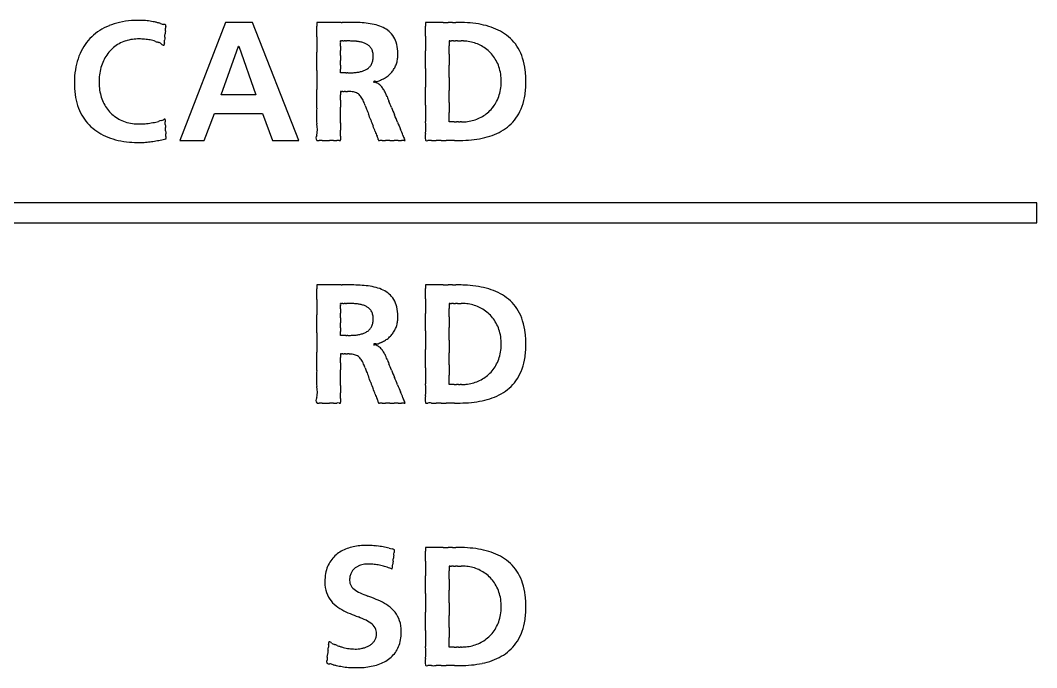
# Model space of a CAD drawing. Header units: millimetres. Extents: x -11 to 5160, y -11 to 2043.
# Drawn here: x 4491.27 to 4499.06, y 1667.77 to 1672.73 of the extents above; entities that cross this region are included whole.
import ezdxf

# ---------------------------------------------------------------- set-up
doc = ezdxf.new("R2010")
doc.units = ezdxf.units.MM

msp = doc.modelspace()

# ---------------------------------------------------------------- linework, layer by layer
at = {"color": 7, "linetype": 'Continuous'}
for p, q in [((4492.8464, 1672.711), (4492.4941, 1671.8065)), ((4493.0513, 1672.711), (4492.8464, 1672.711)), ((4493.4064, 1671.8065), (4493.0513, 1672.711)), ((4493.5443, 1672.711), (4493.5443, 1672.681)), ((4493.5508, 1672.711), (4493.5443, 1672.711)), ((4493.7125, 1672.711), (4493.5508, 1672.711)), ((4494.3772, 1672.711), (4494.3772, 1672.6825)), ((4494.5127, 1672.711), (4494.3772, 1672.711)), ((4492.8128, 1672.1564), (4492.9438, 1672.5297)), ((4492.9438, 1672.5297), (4492.9464, 1672.5297)), ((4492.9464, 1672.5297), (4493.0773, 1672.1564)), ((4493.7257, 1672.5672), (4493.7264, 1672.5685)), ((4493.7257, 1672.3249), (4493.7257, 1672.3326)), ((4493.7676, 1672.3249), (4493.7257, 1672.3249)), ((4493.0773, 1672.1564), (4492.8128, 1672.1564)), ((4492.6819, 1671.8065), (4492.7609, 1672.0138)), ((4492.7609, 1672.0138), (4493.1276, 1672.0138)), ((4493.1276, 1672.0138), (4493.2054, 1671.8065)), ((4494.5586, 1671.9491), (4494.5586, 1672.0213)), ((4494.5979, 1671.9491), (4494.5586, 1671.9491)), ((4492.3895, 1671.8195), (4492.3892, 1671.8244)), ((4492.4941, 1671.8065), (4492.6819, 1671.8065)), ((4493.2054, 1671.8065), (4493.4064, 1671.8065)), ((4499.0597, 1671.328), (4483.9811, 1671.328)), ((4499.0597, 1671.1772), (4499.0597, 1671.328)), ((4483.9811, 1671.1772), (4499.0597, 1671.1772)), ((4493.5443, 1670.7006), (4493.5443, 1670.6706)), ((4493.5508, 1670.7006), (4493.5443, 1670.7006)), ((4493.7125, 1670.7006), (4493.5508, 1670.7006)), ((4494.3772, 1670.7006), (4494.3772, 1670.6721)), ((4494.5127, 1670.7006), (4494.3772, 1670.7006)), ((4493.7257, 1670.5568), (4493.7264, 1670.5581)), ((4493.7257, 1670.3144), (4493.7257, 1670.3221)), ((4493.7676, 1670.3144), (4493.7257, 1670.3144)), ((4494.5586, 1669.9386), (4494.5586, 1670.0108)), ((4494.5979, 1669.9386), (4494.5586, 1669.9386)), ((4494.3772, 1668.6901), (4494.3772, 1668.6616)), ((4494.5127, 1668.6901), (4494.3772, 1668.6901)), ((4494.1223, 1668.5243), (4494.1243, 1668.5425)), ((4494.5586, 1667.9282), (4494.5586, 1668.0004)), ((4494.5979, 1667.9282), (4494.5586, 1667.9282))]:
    msp.add_line(p, q, dxfattribs=at)
for centre, radius, start, end in [((4492.1178, 1672.2768), 0.441, 111.95583, 122.4232), ((4492.1461, 1672.2063), 0.517, 102.4912, 111.93902), ((4492.1742, 1672.0758), 0.6505, 94.35253, 102.42367), ((4492.1798, 1672.0502), 0.6765, 89.02754, 94.66052), ((4492.1808, 1672.1578), 0.5688, 86.86479, 88.94087), ((4492.1798, 1672.1487), 0.578, 84.66609, 86.8147), ((4492.1756, 1672.1004), 0.6265, 82.63569, 84.69538), ((4492.1713, 1672.0691), 0.6581, 80.60028, 82.61626), ((4492.1865, 1672.155), 0.5709, 78.3257, 80.69218), ((4492.0962, 1671.7459), 0.9897, 76.62306, 78.00048), ((4492.2769, 1672.4832), 0.2307, 72.00205, 77.91806), ((4492.3974, 1672.8185), 0.1259, 247.00372, 257.78051), ((4492.3729, 1672.6747), 0.0208, 42.51881, 95.89853), ((4491.8452, 1672.7026), 0.5424, 354.05785, 356.24071), ((4492.5061, 1672.6644), 0.1197, 171.56041, 178.73815), ((4492.3691, 1672.687), 0.0192, 344.75719, 5.54138), ((3806.5146, 1672.6407), 687.0296, 359.996637, 0.003363), ((4493.722, 1506.389), 166.322, 89.996752, 90.003248), ((4493.7356, 1698.5135), 25.8024, 269.9907, 270.0093), ((4493.7596, 1662.8909), 9.8202, 89.79575, 90.11568), ((4493.7897, 1670.8714), 1.8397, 87.81237, 89.84784), ((4493.8259, 1671.8031), 0.9072, 83.78813, 87.85001), ((4493.8669, 1672.1733), 0.5348, 77.25691, 83.86535), ((4493.9117, 1672.3686), 0.3343, 67.38599, 77.35847), ((4493.9535, 1672.4687), 0.2259, 53.43165, 67.42197), ((2914.8926, 1672.6441), 1579.4846, 359.998605, 0.001395), ((4494.5318, 2092.9348), 420.2237, 269.997396, 270.002604), ((4494.5677, 1568.9271), 103.784, 89.99074, 90.00926), ((4494.5971, 1696.1344), 23.4233, 269.96903, 270.03097), ((4494.6165, 1668.5362), 4.1748, 89.90719, 90.09281), ((4494.6225, 1671.4474), 1.2637, 87.51765, 89.96565), ((4494.6385, 1671.8153), 0.8954, 82.04442, 87.51582), ((4494.6682, 1672.0227), 0.6859, 75.25203, 82.11075), ((4494.711, 1672.1844), 0.5186, 66.58172, 75.27277), ((4494.7543, 1672.2846), 0.4094, 55.93804, 66.57385), ((4492.0901, 1672.3197), 0.3899, 133.81817, 145.23659), ((4492.0952, 1672.3135), 0.3979, 122.49842, 133.72306), ((4492.1729, 1672.2818), 0.3018, 97.68861, 108.24019), ((4492.1811, 1672.2101), 0.374, 89.57869, 97.45875), ((4492.1821, 1672.0678), 0.5163, 87.47896, 89.81144), ((4492.1841, 1672.0929), 0.4911, 85.13077, 87.57561), ((4492.1902, 1672.1686), 0.4151, 82.18868, 85.08881), ((4492.1975, 1672.2202), 0.363, 78.87586, 82.22448), ((4492.191, 1672.1919), 0.392, 75.57828, 78.73229), ((4495.3217, 1672.3363), 2.9528, 174.92126, 175.37731), ((4487.2726, 1673.0437), 5.1273, 355.01004, 355.28853), ((4494.5037, 1672.4545), 2.1277, 174.82647, 175.47209), ((4692.0665, 1672.5418), 198.5223, 179.983099, 180.016901), ((4493.9783, 1672.5036), 0.1831, 36.03075, 53.1344), ((4493.9684, 1672.4987), 0.1939, 18.05972, 35.49295), ((4951.7212, 1672.5495), 457.3441, 179.992973, 180.007027), ((4494.7864, 1672.3331), 0.3513, 43.57284, 55.8442), ((4494.7917, 1672.3396), 0.343, 30.43828, 43.39151), ((4492.1128, 1672.3048), 0.4171, 145.33021, 156.3146), ((4492.1671, 1672.303), 0.2802, 129.86131, 140.35552), ((4492.1629, 1672.3076), 0.274, 119.02634, 129.81559), ((4492.1671, 1672.2995), 0.2832, 108.23518, 118.95347), ((4492.2273, 1672.3251), 0.2539, 71.04159, 76.03567), ((4492.8589, 1674.0242), 1.5588, 249.37485, 250.21591), ((4492.3148, 1672.4911), 0.0683, 55.97131, 76.0744), ((4492.3744, 1672.5614), 0.0254, 212.69168, 271.93136), ((4492.3534, 1672.5405), 0.0223, 348.66437, 1.6342), ((4492.5417, 1672.5338), 0.1662, 172.8104, 177.48817), ((4491.6032, 1672.6302), 0.7774, 354.42266, 355.87591), ((4493.7529, 1672.5606), 0.028, 166.23921, 193.76079), ((4494.4115, 1672.5125), 0.686, 178.62056, 181.37944), ((4493.5712, 1672.5415), 0.1551, 355.38839, 4.61161), ((4493.7284, 1672.5641), 0.00485, 66.34271, 113.65729), ((4493.7336, 1672.5929), 0.0246, 262.33011, 277.66989), ((4493.7411, 1672.4625), 0.1061, 87.7396, 92.2604), ((4493.7499, 1672.9926), 0.4241, 269.37086, 270.62914), ((4493.7593, 1670.9532), 1.6153, 89.83328, 90.16672), ((4493.7683, 1678.594), 6.0255, 269.95899, 270.04101), ((4493.7761, 1641.0608), 31.5077, 89.99364, 90.00636), ((4493.7818, 1657.7481), 14.8205, 89.99131, 90.00869), ((4493.7843, 1670.829), 1.7395, 89.77647, 90.00787), ((4493.7891, 1671.7835), 0.785, 87.71766, 89.85097), ((4493.8017, 1672.0933), 0.475, 84.25073, 87.75319), ((4493.8187, 1672.2596), 0.3078, 79.04652, 84.29578), ((4493.8384, 1672.3603), 0.2052, 71.60032, 79.11518), ((4493.8591, 1672.4218), 0.1403, 61.25518, 71.66657), ((4493.8768, 1672.4543), 0.1033, 47.65835, 61.23111), ((4493.8859, 1672.4649), 0.0893, 31.64586, 47.39195), ((4493.8797, 1672.4618), 0.0963, 15.52172, 31.27125), ((4493.8891, 1672.4747), 0.2768, 3.2869, 17.69106), ((4494.6854, 1672.5483), 0.1279, 172.39558, 187.60442), ((4494.5651, 1672.5648), 0.00649, 144.58885, 175.6802), ((4493.8436, 1672.4997), 0.7158, 357.46184, 2.53816), ((4494.5631, 1672.5607), 0.00848, 67.11902, 112.88098), ((4494.572, 1672.6114), 0.0433, 262.61847, 277.38153), ((4494.5846, 1672.3818), 0.1869, 87.8259, 92.1741), ((4494.5996, 1673.3165), 0.748, 269.39537, 270.60463), ((4494.6155, 1669.6879), 2.8806, 89.84156, 90.15844), ((4494.6307, 1685.454), 12.8855, 269.9675, 270.0325), ((4494.644, 1691.6807), 19.1122, 269.98224, 270.01776), ((4494.6537, 1669.9674), 2.6011, 89.91609, 90.08391), ((4494.6576, 1672.1237), 0.4449, 88.49757, 90.01012), ((4494.6603, 1672.2691), 0.2994, 79.06483, 88.29261), ((4494.6596, 1672.263), 0.3055, 70.13542, 79.14793), ((4494.6622, 1672.2704), 0.2977, 60.86608, 70.11828), ((4494.6654, 1672.2761), 0.2912, 51.35617, 60.86694), ((4494.6687, 1672.2804), 0.2857, 41.52113, 51.34039), ((4494.7526, 1672.3179), 0.3877, 17.87591, 30.26875), ((4492.1702, 1672.28), 0.4796, 156.35942, 166.46855), ((4492.2046, 1672.2785), 0.3251, 150.41179, 159.81907), ((4492.1806, 1672.292), 0.2977, 140.38939, 150.39297), ((4437.6651, 1672.4135), 55.8792, 359.92852, 0.07148), ((4490.9485, 1672.4772), 2.7773, 359.6121, 0.3879), ((4504.3821, 1672.439), 10.6564, 179.89607, 180.10393), ((4454.5188, 1672.4016), 39.2069, 359.97355, 0.02645), ((4493.8606, 1672.4431), 0.116, 336.15329, 350.47845), ((4493.8446, 1672.4527), 0.1325, 1.99543, 15.23345), ((4493.8226, 1672.4499), 0.1546, 350.32148, 2.7739), ((4493.9461, 1672.4647), 0.2201, 345.45804, 354.18073), ((4493.8838, 1672.469), 0.2825, 354.58422, 4.38548), ((4365.2523, 1672.4262), 129.1249, 359.970183, 0.029817), ((4497.7288, 1672.426), 3.1704, 179.24113, 180.75887), ((4494.6686, 1672.2805), 0.2857, 31.43343, 41.49382), ((4494.6606, 1672.2759), 0.295, 21.26479, 31.39225), ((4494.6415, 1672.2831), 0.5041, 7.02135, 17.76914), ((4492.2839, 1672.2534), 0.5964, 166.53714, 175.32311), ((4492.2369, 1672.2667), 0.3596, 159.82054, 168.64693), ((4508.6613, 1672.27), 15.1172, 179.72029, 180.27971), ((4632.5916, 1672.3684), 138.8659, 179.993767, 180.006233), ((4014.1381, 1672.3429), 479.5876, 359.998763, 0.001237), ((4493.8422, 1672.5027), 0.1732, 285.08764, 293.91087), ((4493.8616, 1672.459), 0.1254, 293.88178, 305.57111), ((4493.8758, 1672.4388), 0.1007, 305.69046, 319.99878), ((4493.8787, 1672.4357), 0.0965, 320.30217, 335.80047), ((4493.9682, 1672.4554), 0.1959, 318.01374, 327.44372), ((4493.9616, 1672.4597), 0.2038, 327.40332, 336.49018), ((4493.9559, 1672.4621), 0.21, 336.52439, 345.46098), ((4529.4731, 1672.2873), 35.096, 179.88283, 180.11717), ((4481.722, 1672.3362), 12.8367, 359.78661, 0.21339), ((4494.6403, 1672.2682), 0.3167, 11.2564, 21.22657), ((4494.4651, 1672.26), 0.682, 357.99645, 7.13368), ((4492.3553, 1672.2446), 0.6682, 175.0689, 183.46651), ((4492.3027, 1672.2561), 0.4263, 176.77008, 184.75037), ((4492.2803, 1672.2581), 0.4039, 168.66692, 176.87799), ((4493.7716, 1744.4437), 72.1188, 269.996792, 270.003208), ((4493.7787, 1656.0482), 16.2767, 89.98927, 90.01073), ((4493.7834, 1675.2259), 2.901, 269.96785, 270.03215), ((4493.7851, 1673.1667), 0.8418, 269.99109, 271.18589), ((4493.7919, 1672.8558), 0.5309, 271.14358, 274.27283), ((4493.8049, 1672.6869), 0.3614, 274.22787, 278.77879), ((4493.8223, 1672.5753), 0.2485, 278.72824, 285.15083), ((4493.9992, 1672.3166), 0.0576, 267.69876, 304.15852), ((4493.3371, 1673.8069), 1.6874, 294.29924, 295.46622), ((4493.9839, 1672.4295), 0.166, 298.348, 309.82618), ((4493.9556, 1672.468), 0.2137, 309.04965, 317.76933), ((4543.8134, 1672.2393), 49.2548, 179.94283, 180.05717), ((4494.5981, 1672.2602), 0.3597, 1.75268, 11.19104), ((4494.585, 1672.2584), 0.3728, 352.58502, 1.96526), ((4492.2383, 1672.2358), 0.5509, 183.28708, 192.70761), ((4492.2659, 1672.2525), 0.3894, 184.66917, 193.01567), ((4489.6349, 1672.1254), 3.91, 358.9624, 1.0376), ((4493.9902, 1672.2468), 0.014, 61.26791, 138.173), ((4493.9833, 1672.257), 0.00491, 224.15949, 301.5979), ((4493.988, 1672.231), 0.0219, 54.51314, 95.57343), ((4493.8063, 1671.8364), 0.456, 62.88375, 64.771), ((4493.9761, 1672.177), 0.0755, 48.27506, 59.72542), ((4493.9402, 1672.1336), 0.1318, 42.51223, 49.16883), ((4493.9278, 1672.1231), 0.1481, 36.2656, 42.28902), ((4493.8873, 1672.093), 0.1985, 31.82414, 36.35601), ((4493.8436, 1672.0658), 0.25, 28.25165, 31.83407), ((4485.2306, 1672.1457), 9.1468, 359.5627, 0.4373), ((4313.3409, 1672.1441), 181.2177, 359.985451, 0.014549), ((4494.6255, 1672.253), 0.3319, 342.83222, 352.60462), ((4494.5278, 1672.2522), 0.6191, 348.9806, 358.51575), ((4492.1281, 1672.2115), 0.4381, 192.78548, 203.60023), ((4492.2196, 1672.2419), 0.3418, 193.03518, 202.12331), ((4492.1872, 1672.2287), 0.3068, 202.13324, 211.90265), ((4494.488, 1672.1681), 0.7623, 179.13888, 180.86112), ((4493.73, 1672.1801), 0.00432, 149.06766, 187.27066), ((4489.5404, 1672.136), 4.1854, 359.71777, 0.28223), ((4513.0985, 1672.0886), 19.3727, 179.92063, 180.07937), ((4493.7282, 1672.1773), 0.00531, 69.06206, 110.93794), ((4493.7334, 1672.2099), 0.0278, 263.22718, 276.77282), ((4493.7409, 1672.0616), 0.1208, 88.0029, 91.9971), ((4493.7498, 1672.6658), 0.4835, 269.44519, 270.55481), ((4493.7592, 1670.3241), 1.8582, 89.8551, 90.1449), ((4493.7681, 1680.4175), 8.2352, 269.97035, 270.02965), ((4493.7757, 1684.7175), 12.5352, 269.9846, 270.0154), ((4493.7811, 1670.5707), 1.6116, 89.92814, 90.07186), ((4493.7831, 1671.8085), 0.3738, 88.44141, 89.99338), ((4493.7879, 1671.9695), 0.2127, 82.62065, 88.53986), ((4493.7976, 1672.0429), 0.1387, 74.81705, 82.70104), ((4493.8082, 1672.0823), 0.0979, 64.82302, 74.7681), ((4493.8147, 1672.0967), 0.0821, 53.58091, 64.65393), ((4493.8129, 1672.0948), 0.0847, 42.69178, 53.35466), ((4493.7963, 1672.0799), 0.107, 33.68253, 42.56741), ((4493.752, 1672.0504), 0.1602, 27.16355, 33.66708), ((4493.662, 1672.0038), 0.2615, 22.79834, 27.25548), ((4493.7669, 1672.0247), 0.337, 25.64403, 28.2438), ((4493.7844, 1672.032), 0.3181, 23.63619, 25.80786), ((4493.5006, 1671.9135), 0.6256, 21.49459, 23.15812), ((4497.601, 1673.567), 3.7957, 202.03816, 202.61455), ((4494.6546, 1672.2444), 0.3016, 332.66997, 342.7751), ((4494.6985, 1672.2196), 0.4453, 337.3575, 348.9059), ((4492.0772, 1672.1899), 0.3828, 203.6758, 215.28161), ((4492.1664, 1672.216), 0.2825, 211.935, 222.31724), ((4494.4948, 1671.9939), 0.9525, 176.34418, 183.65582), ((4106.0592, 1672.0316), 387.6665, 359.995549, 0.004451), ((4493.3656, 1671.8795), 0.583, 20.99846, 22.7631), ((4489.3418, 1670.3197), 4.8985, 20.99861, 21.16682), ((4524.1777, 1683.7258), 32.4279, 201.05601, 201.10943), ((5008.3492, 1870.3458), 551.3201, 201.080569, 201.084866), ((4480.0468, 1666.3092), 15.1998, 22.22793, 22.42478), ((4515.6245, 1680.859), 23.2381, 202.25205, 202.40066), ((4496.6357, 1672.0146), 2.2594, 178.44491, 181.55509), ((5136.409, 1672.0597), 641.8504, 179.996571, 180.003429), ((4494.6694, 1672.2365), 0.2847, 312.54912, 322.48156), ((4494.6668, 1672.2383), 0.288, 322.51546, 332.63053), ((4494.7745, 1672.1886), 0.3632, 324.49608, 337.24527), ((4492.0638, 1672.1813), 0.3669, 215.39983, 227.14459), ((4492.1578, 1672.2085), 0.2711, 222.36756, 233.14359), ((4492.1594, 1672.2112), 0.2742, 233.20421, 244.05389), ((4492.1682, 1672.2299), 0.2948, 244.12223, 254.63771), ((4492.2476, 1672.2515), 0.3104, 281.86272, 285.92521), ((4492.5985, 1671.1115), 0.8825, 106.19188, 107.52114), ((4492.3421, 1672.0128), 0.0549, 280.78169, 300.28356), ((4492.3819, 1671.9545), 0.0164, 90.21495, 137.76948), ((4492.3671, 1671.9667), 0.0154, 349.99008, 15.76467), ((4492.4794, 1671.9615), 0.0972, 178.50649, 187.24825), ((4467.3962, 1671.971), 26.3295, 359.93373, 0.06627), ((4464.064, 1660.4645), 32.0293, 21.04003, 21.1254), ((4501.5628, 1674.8691), 8.141, 200.90902, 201.25642), ((4485.8572, 1668.5682), 8.9668, 22.12716, 22.52555), ((4493.8684, 1671.907), 0.5109, 354.80185, 5.19815), ((4494.6604, 1672.2504), 0.3013, 275.34851, 284.50087), ((4494.6603, 1672.2522), 0.303, 284.44531, 293.52798), ((4494.6634, 1672.2448), 0.295, 293.54044, 302.88832), ((4494.6669, 1672.2393), 0.2885, 302.89296, 312.52873), ((4494.7939, 1672.1762), 0.3402, 311.47121, 324.30165), ((4492.0777, 1672.1972), 0.388, 227.24352, 238.39583), ((4492.1776, 1672.2646), 0.3309, 254.65052, 264.6294), ((4492.1844, 1672.3426), 0.4092, 264.71011, 271.17736), ((4492.1828, 1672.4783), 0.5448, 271.04771, 273.56392), ((4492.1786, 1672.5537), 0.6203, 273.5196, 275.76565), ((4492.1762, 1672.5766), 0.6433, 275.77221, 277.93846), ((4492.1847, 1672.52), 0.5862, 277.88518, 280.22512), ((4492.1703, 1672.5916), 0.6591, 280.34905, 282.36283), ((4491.9415, 1671.9168), 0.4426, 1.55505, 4.1997), ((4494.1949, 1672.0079), 1.8127, 182.50275, 183.252), ((4485.3966, 1671.5415), 6.998, 2.77651, 2.97824), ((4518.1983, 1673.1662), 25.8439, 182.85162, 182.90313), ((4493.3401, 1671.8896), 0.2088, 347.94854, 12.05146), ((4499.8345, 1671.9127), 6.1088, 179.73876, 180.26124), ((4492.305, 1671.8626), 1.4209, 359.10027, 0.89973), ((4492.0496, 1671.1503), 2.0733, 20.44347, 21.72197), ((4494.4613, 1672.0347), 0.4956, 198.86075, 203.30468), ((4496.3614, 1672.8167), 2.3641, 201.61823, 203.03448), ((4493.6719, 1671.6544), 0.5661, 19.8691, 24.78361), ((4494.6059, 2040.3054), 368.3564, 269.998754, 270.001246), ((4494.6217, 1575.9489), 96.0002, 89.99535, 90.00465), ((4494.6363, 1695.6585), 23.7095, 269.98346, 270.01654), ((4494.6484, 1666.598), 5.3511, 89.94469, 90.05531), ((4494.6563, 1672.9028), 0.9537, 269.83425, 270.16575), ((4494.6583, 1672.2832), 0.3341, 270.13068, 275.1927), ((4494.7376, 1672.2664), 0.4469, 289.70755, 299.56772), ((4494.7759, 1672.1981), 0.3686, 299.62389, 311.32046), ((4492.1072, 1672.246), 0.445, 238.45309, 248.50434), ((4492.1402, 1672.3298), 0.5351, 248.50631, 257.31435), ((4492.1702, 1672.4648), 0.6734, 257.34308, 264.79598), ((4492.163, 1672.6236), 0.8336, 276.39143, 277.96224), ((4492.1477, 1672.7328), 0.9439, 277.95943, 279.34725), ((4492.1271, 1672.8583), 1.0711, 279.34694, 280.56718), ((4492.1, 1673.0036), 1.2189, 280.56469, 281.63148), ((4492.0553, 1673.2203), 1.4401, 281.63656, 282.53217), ((4492.0316, 1673.3295), 1.5519, 282.51073, 283.33246), ((4400.7424, 1667.2413), 91.7613, 2.871289, 2.88346), ((4809.4226, 1687.7659), 317.4339, 182.876164, 182.878585), ((4493.5717, 1671.8266), 0.0336, 144.74641, 215.25359), ((4493.5501, 1671.828), 0.0216, 254.258, 266.0411), ((4493.556, 1671.9252), 0.119, 266.43358, 273.56642), ((4493.5747, 1671.2242), 0.5824, 88.89046, 91.10954), ((4493.5997, 1674.6226), 2.8162, 269.72057, 270.27943), ((4493.6282, 1681.5654), 9.7589, 269.91327, 270.08672), ((4493.6574, 1670.5031), 1.3035, 89.36749, 90.63251), ((4493.6844, 1672.1167), 0.3105, 267.67634, 272.32366), ((4493.7063, 1671.7378), 0.0693, 82.23241, 97.76759), ((4493.7204, 1671.8174), 0.0119, 246.70059, 293.29941), ((4493.7156, 1671.8105), 0.0104, 337.15126, 11.63299), ((4494.0061, 1671.8264), 0.2807, 177.17565, 182.82435), ((4493.9145, 1671.7895), 0.104, 13.93835, 28.22708), ((4494.0282, 1671.8148), 0.0127, 181.51873, 221.17452), ((4494.0224, 1671.8189), 0.013, 252.81417, 287.18583), ((4494.0357, 1671.7186), 0.0884, 83.90517, 96.09483), ((4494.0584, 1672.2141), 0.4078, 268.12535, 271.87465), ((4494.0874, 1670.2122), 1.5943, 89.43528, 90.56472), ((4494.1197, 1675.308), 3.5016, 269.72993, 270.27007), ((4494.1519, 1670.0152), 1.7913, 89.49738, 90.50262), ((4494.1809, 1672.2718), 0.4655, 268.35778, 271.64222), ((4494.2037, 1671.7063), 0.1006, 84.6494, 95.3506), ((4494.3185, 1671.876), 0.1179, 194.3645, 210.28821), ((4494.2169, 1671.8204), 0.0144, 254.52713, 285.47287), ((4494.207, 1671.8067), 0.0138, 358.90428, 45.3328), ((4494.4663, 1671.836), 0.0925, 164.50607, 195.49393), ((4494.39, 1671.8158), 0.0136, 199.41107, 223.0624), ((4494.3881, 1671.8251), 0.0203, 246.51868, 293.48132), ((4494.4098, 1671.7047), 0.1027, 82.37661, 97.62339), ((4494.4409, 1672.2494), 0.4433, 267.75299, 272.24701), ((4494.4776, 1670.0337), 1.7728, 89.37472, 90.62528), ((4494.5165, 1678.5818), 6.7754, 269.83488, 270.16512), ((4494.5539, 1645.1516), 26.6549, 89.96149, 90.03851), ((4494.5863, 1095.0246), 576.7818, 89.998558, 90.001442), ((4494.6102, 1687.9201), 16.1136, 269.9668, 270.0332), ((4494.6204, 1673.6613), 1.8548, 269.97255, 270.67477), ((4494.6306, 1672.8018), 0.9953, 270.67386, 275.6656), ((4494.6538, 1672.5775), 0.7698, 275.59102, 281.80698), ((4494.6934, 1672.3893), 0.5774, 281.78332, 289.72095), ((4492.1802, 1672.5449), 0.754, 264.59457, 270.58835), ((4492.1813, 1672.4398), 0.6489, 270.58545, 272.57528), ((4492.1807, 1672.4348), 0.644, 272.64598, 274.66427), ((4492.1725, 1672.5391), 0.7486, 274.64316, 276.38769), ((3806.5146, 1670.6302), 687.0296, 359.996637, 0.003363), ((4493.722, 1504.3785), 166.3221, 89.996752, 90.003248), ((4493.7356, 1696.503), 25.8024, 269.9907, 270.0093), ((4493.7596, 1660.8804), 9.8202, 89.79575, 90.11568), ((4493.7897, 1668.8609), 1.8397, 87.81237, 89.84784), ((4493.8259, 1669.7927), 0.9072, 83.78813, 87.85001), ((4493.8669, 1670.1628), 0.5348, 77.25691, 83.86535), ((4493.9117, 1670.3582), 0.3343, 67.38599, 77.35847), ((4493.9535, 1670.4582), 0.2259, 53.43165, 67.42197), ((4493.9783, 1670.4932), 0.1831, 36.03075, 53.1344), ((2914.8926, 1670.6336), 1579.4846, 359.998605, 0.001395), ((4494.5318, 2090.9243), 420.2237, 269.997396, 270.002604), ((4494.5677, 1566.9166), 103.784, 89.99074, 90.00926), ((4494.5971, 1694.1239), 23.4233, 269.96903, 270.03097), ((4494.6165, 1666.5258), 4.1748, 89.90719, 90.09281), ((4494.6225, 1669.4369), 1.2637, 87.51765, 89.96565), ((4494.6385, 1669.8048), 0.8954, 82.04442, 87.51582), ((4494.6682, 1670.0122), 0.6859, 75.25203, 82.11075), ((4494.711, 1670.174), 0.5186, 66.58172, 75.27277), ((4494.7543, 1670.2742), 0.4094, 55.93804, 66.57385), ((4692.0665, 1670.5314), 198.5223, 179.983099, 180.016901), ((4493.7529, 1670.5501), 0.028, 166.24463, 193.75537), ((4493.7284, 1670.5536), 0.00485, 66.34245, 113.65755), ((4493.7336, 1670.5824), 0.0246, 262.33006, 277.66994), ((4493.7411, 1670.4521), 0.1061, 87.73959, 92.26041), ((4493.7499, 1670.9822), 0.4241, 269.37085, 270.62915), ((4493.7593, 1668.9428), 1.6153, 89.83328, 90.16672), ((4493.7683, 1676.5835), 6.0254, 269.95899, 270.04101), ((4493.7761, 1639.0507), 31.5074, 89.99364, 90.00636), ((4493.7818, 1655.7376), 14.8205, 89.99131, 90.00869), ((4493.7843, 1668.8186), 1.7395, 89.77647, 90.00787), ((4493.7891, 1669.7731), 0.785, 87.71766, 89.85097), ((4493.8017, 1670.0829), 0.475, 84.25073, 87.75319), ((4493.8187, 1670.2492), 0.3078, 79.04652, 84.29578), ((4493.8384, 1670.3498), 0.2052, 71.60032, 79.11518), ((4493.9684, 1670.4883), 0.1939, 18.05972, 35.49295), ((4951.7212, 1670.5391), 457.3441, 179.992973, 180.007027), ((4494.6854, 1670.5379), 0.1279, 172.39558, 187.60442), ((4494.5651, 1670.5543), 0.00649, 144.58885, 175.6802), ((4494.5631, 1670.5503), 0.00848, 67.11902, 112.88098), ((4494.572, 1670.601), 0.0433, 262.61847, 277.38153), ((4494.5846, 1670.3713), 0.1869, 87.8259, 92.1741), ((4494.5996, 1671.306), 0.748, 269.39537, 270.60463), ((4494.6155, 1667.6775), 2.8806, 89.84156, 90.15844), ((4494.6307, 1683.4435), 12.8855, 269.9675, 270.0325), ((4494.644, 1689.6703), 19.1122, 269.98224, 270.01776), ((4494.6537, 1667.9569), 2.6011, 89.91609, 90.08391), ((4494.6576, 1670.1132), 0.4449, 88.49757, 90.01012), ((4494.6603, 1670.2587), 0.2994, 79.06483, 88.29261), ((4494.6596, 1670.2526), 0.3055, 70.13542, 79.14793), ((4494.7864, 1670.3227), 0.3513, 43.57284, 55.8442), ((4494.7917, 1670.3292), 0.343, 30.43828, 43.39151), ((4437.6651, 1670.4031), 55.8792, 359.92852, 0.07148), ((4494.4121, 1670.502), 0.6865, 178.62111, 181.37889), ((4493.5711, 1670.531), 0.1552, 355.39023, 4.60977), ((4490.9464, 1670.4667), 2.7794, 359.61225, 0.38775), ((4493.8591, 1670.4114), 0.1403, 61.25518, 71.66657), ((4493.8768, 1670.4438), 0.1033, 47.65835, 61.23111), ((4493.8859, 1670.4544), 0.0893, 31.64586, 47.39196), ((4493.8797, 1670.4513), 0.0963, 15.52174, 31.27122), ((4493.8446, 1670.4423), 0.1325, 1.99535, 15.23354), ((4493.8891, 1670.4643), 0.2768, 3.2869, 17.69106), ((4493.8838, 1670.4586), 0.2825, 354.58422, 4.38548), ((4365.2523, 1670.4158), 129.1249, 359.970183, 0.029817), ((4493.8436, 1670.4893), 0.7158, 357.46184, 2.53816), ((4494.6622, 1670.26), 0.2977, 60.86608, 70.11828), ((4494.6654, 1670.2657), 0.2912, 51.35617, 60.86694), ((4494.6687, 1670.27), 0.2857, 41.52113, 51.34039), ((4494.7526, 1670.3075), 0.3877, 17.87591, 30.26875), ((4504.3901, 1670.4285), 10.6644, 179.89611, 180.10389), ((4454.4895, 1670.3911), 39.2363, 359.97356, 0.02644), ((4493.8605, 1670.4326), 0.1161, 336.15995, 350.47912), ((4493.8225, 1670.4394), 0.1547, 350.32244, 2.7733), ((4493.9559, 1670.4517), 0.21, 336.52439, 345.46098), ((4493.9461, 1670.4542), 0.2201, 345.45804, 354.18073), ((4497.7288, 1670.4156), 3.1704, 179.24113, 180.75887), ((4494.6686, 1670.2701), 0.2857, 31.43343, 41.49382), ((4494.6606, 1670.2654), 0.295, 21.26479, 31.39225), ((4494.6415, 1670.2727), 0.5041, 7.02135, 17.76914), ((4508.6613, 1670.2596), 15.1172, 179.72029, 180.27971), ((4632.6957, 1670.3579), 138.97, 179.99377, 180.00623), ((4013.7788, 1670.3324), 479.9469, 359.998763, 0.001237), ((4493.8048, 1670.6758), 0.3609, 274.24327, 278.80072), ((4493.8222, 1670.5646), 0.2483, 278.75025, 285.17716), ((4493.8421, 1670.4922), 0.1732, 285.11411, 293.93855), ((4493.8615, 1670.4485), 0.1254, 293.90964, 305.59579), ((4493.8757, 1670.4283), 0.1008, 305.715, 320.01568), ((4493.8786, 1670.4252), 0.0965, 320.31835, 335.80767), ((4493.9682, 1670.4449), 0.1959, 318.01374, 327.44372), ((4493.9616, 1670.4493), 0.2038, 327.40332, 336.49018), ((4529.4731, 1670.2768), 35.096, 179.88283, 180.11717), ((4481.722, 1670.3258), 12.8367, 359.78661, 0.21339), ((4494.6403, 1670.2578), 0.3167, 11.2564, 21.22657), ((4494.5981, 1670.2498), 0.3597, 1.75268, 11.19104), ((4494.4651, 1670.2496), 0.682, 357.99645, 7.13368), ((4493.7716, 1741.9563), 71.642, 269.996771, 270.003229), ((4493.7787, 1654.1453), 16.1691, 89.9892, 90.0108), ((4493.7834, 1673.1962), 2.8819, 269.96763, 270.03237), ((4493.7851, 1671.152), 0.8376, 269.99136, 271.19215), ((4493.7919, 1670.8438), 0.5294, 271.15014, 274.28832), ((4493.9902, 1670.2364), 0.014, 61.26791, 138.173), ((4493.9833, 1670.2466), 0.00491, 224.16177, 301.60365), ((4493.988, 1670.2206), 0.0219, 54.53994, 95.57938), ((4493.9992, 1670.3062), 0.0576, 267.69876, 304.15852), ((4493.3371, 1671.7964), 1.6874, 294.29924, 295.46622), ((4493.9839, 1670.4191), 0.166, 298.348, 309.82618), ((4493.9556, 1670.4575), 0.2137, 309.04965, 317.76933), ((4543.8134, 1670.2288), 49.2548, 179.94283, 180.05717), ((4494.585, 1670.248), 0.3728, 352.58502, 1.96526), ((4489.6349, 1670.115), 3.91, 358.9624, 1.0376), ((4494.488, 1670.1576), 0.7623, 179.13888, 180.86112), ((4493.73, 1670.1696), 0.00432, 149.06766, 187.27066), ((4493.7282, 1670.1669), 0.00531, 69.06206, 110.93794), ((4493.7334, 1670.1995), 0.0278, 263.22718, 276.77282), ((4493.7409, 1670.0511), 0.1208, 88.0029, 91.9971), ((4493.7498, 1670.6553), 0.4835, 269.44519, 270.55481), ((4493.7592, 1668.3137), 1.8582, 89.8551, 90.1449), ((4493.7681, 1678.407), 8.2352, 269.97035, 270.02965), ((4493.7757, 1682.7071), 12.5352, 269.9846, 270.0154), ((4493.7811, 1668.5603), 1.6116, 89.92814, 90.07186), ((4493.7831, 1669.7981), 0.3738, 88.44141, 89.99338), ((4493.7879, 1669.959), 0.2127, 82.62065, 88.53986), ((4493.7976, 1670.0325), 0.1387, 74.81705, 82.70104), ((4493.8082, 1670.0718), 0.0979, 64.82302, 74.7681), ((4493.8062, 1669.8252), 0.4567, 62.91241, 64.79635), ((4493.9761, 1670.1666), 0.0755, 48.30256, 59.75468), ((4493.9403, 1670.1233), 0.1316, 42.53131, 49.19571), ((4493.9281, 1670.1128), 0.1478, 36.27415, 42.30789), ((4493.8878, 1670.0829), 0.198, 31.82046, 36.36461), ((4493.8442, 1670.0558), 0.2493, 28.23572, 31.82988), ((4493.7689, 1670.0154), 0.3347, 25.60987, 28.22989), ((4485.2306, 1670.1353), 9.1468, 359.5627, 0.4373), ((4313.3409, 1670.1336), 181.2177, 359.985451, 0.014549), ((4494.6255, 1670.2426), 0.3319, 342.83222, 352.60462), ((4494.5278, 1670.2418), 0.6191, 348.9806, 358.51575), ((4489.5404, 1670.1256), 4.1854, 359.71777, 0.28223), ((4513.0985, 1670.0781), 19.3727, 179.92063, 180.07937), ((4493.8147, 1670.0863), 0.0821, 53.58091, 64.65393), ((4493.8129, 1670.0844), 0.0847, 42.69178, 53.35466), ((4493.7963, 1670.0694), 0.107, 33.68253, 42.56741), ((4493.752, 1670.04), 0.1602, 27.16355, 33.66708), ((4493.662, 1669.9933), 0.2615, 22.79834, 27.25548), ((4493.3656, 1669.8691), 0.583, 20.99846, 22.7631), ((4493.7823, 1670.0208), 0.3203, 23.60629, 25.76602), ((4493.4891, 1669.8984), 0.638, 21.51073, 23.14198), ((4497.6699, 1671.5848), 3.8702, 202.0437, 202.60901), ((4479.8031, 1664.1986), 15.4633, 22.22961, 22.4231), ((5136.409, 1670.0492), 641.8504, 179.996571, 180.003429), ((4494.6668, 1670.2279), 0.288, 322.51546, 332.63053), ((4494.6546, 1670.2339), 0.3016, 332.66997, 342.7751), ((4494.6985, 1670.2091), 0.4453, 337.3575, 348.9059), ((4494.4948, 1669.9834), 0.9525, 176.34418, 183.65582), ((4106.0592, 1670.0212), 387.6665, 359.995549, 0.004451), ((4489.3418, 1668.3092), 4.8985, 20.99861, 21.16682), ((4524.1777, 1681.7153), 32.4279, 201.05601, 201.10943), ((5008.3492, 1868.3354), 551.3201, 201.080569, 201.084866), ((4515.7625, 1678.9052), 23.3873, 202.25252, 202.40019), ((4496.6357, 1670.0041), 2.2594, 178.44491, 181.55509), ((4494.6669, 1670.2289), 0.2885, 302.89296, 312.52873), ((4494.6694, 1670.226), 0.2847, 312.54912, 322.48156), ((4494.7745, 1670.1782), 0.3632, 324.49608, 337.24527), ((4467.3962, 1669.9606), 26.3295, 359.93373, 0.06627), ((4499.8345, 1669.9023), 6.1088, 179.73876, 180.26124), ((4464.064, 1658.4541), 32.0293, 21.04003, 21.1254), ((4501.5628, 1672.8587), 8.141, 200.90902, 201.25642), ((4485.8519, 1666.5556), 8.9726, 22.12729, 22.52542), ((4496.3615, 1670.8063), 2.3642, 201.61826, 203.03445), ((4493.8684, 1669.8965), 0.5109, 354.80185, 5.19815), ((4494.6059, 2038.295), 368.3564, 269.998754, 270.001246), ((4494.6217, 1573.9384), 96.0002, 89.99535, 90.00465), ((4494.6363, 1693.6481), 23.7095, 269.98346, 270.01654), ((4494.6484, 1664.5875), 5.3511, 89.94469, 90.05531), ((4494.6563, 1670.8923), 0.9537, 269.83425, 270.16575), ((4494.6583, 1670.2727), 0.3341, 270.13068, 275.1927), ((4494.6604, 1670.24), 0.3013, 275.34851, 284.50087), ((4494.6603, 1670.2417), 0.303, 284.44531, 293.52798), ((4494.6634, 1670.2344), 0.295, 293.54044, 302.88832), ((4494.7939, 1670.1658), 0.3402, 311.47121, 324.30165), ((4493.3401, 1669.8791), 0.2088, 347.94854, 12.05146), ((4492.305, 1669.8521), 1.4209, 359.10027, 0.89973), ((4492.0496, 1669.1399), 2.0733, 20.44347, 21.72197), ((4494.4613, 1670.0243), 0.4956, 198.86075, 203.30468), ((4493.6719, 1669.6439), 0.5661, 19.86911, 24.78361), ((4494.4663, 1669.8255), 0.0925, 164.50607, 195.49393), ((4494.7376, 1670.256), 0.4469, 289.70755, 299.56772), ((4494.7759, 1670.1877), 0.3686, 299.62389, 311.32046), ((4493.5717, 1669.8161), 0.0336, 144.74641, 215.25359), ((4493.5501, 1669.8175), 0.0216, 254.258, 266.0411), ((4493.556, 1669.9148), 0.119, 266.43358, 273.56642), ((4493.5747, 1669.2137), 0.5824, 88.89046, 91.10954), ((4493.5997, 1672.6121), 2.8162, 269.72057, 270.27943), ((4493.6282, 1679.5549), 9.7589, 269.91327, 270.08672), ((4493.6574, 1668.4926), 1.3035, 89.36749, 90.63251), ((4493.6844, 1670.1062), 0.3105, 267.67634, 272.32366), ((4493.7063, 1669.7274), 0.0693, 82.23241, 97.76759), ((4493.7204, 1669.807), 0.0119, 246.70059, 293.29941), ((4493.7156, 1669.8), 0.0104, 337.15126, 11.63299), ((4494.0061, 1669.816), 0.2807, 177.17565, 182.82435), ((4493.9145, 1669.779), 0.104, 13.93835, 28.22708), ((4494.0282, 1669.8044), 0.0127, 181.51873, 221.17452), ((4494.0224, 1669.8085), 0.013, 252.81417, 287.18583), ((4494.0357, 1669.7081), 0.0884, 83.90517, 96.09483), ((4494.0584, 1670.2036), 0.4078, 268.12535, 271.87465), ((4494.0874, 1668.2018), 1.5943, 89.43528, 90.56472), ((4494.1197, 1673.2976), 3.5016, 269.72993, 270.27007), ((4494.1519, 1668.0048), 1.7913, 89.49738, 90.50262), ((4494.1809, 1670.2613), 0.4655, 268.35778, 271.64222), ((4494.2037, 1669.6958), 0.1006, 84.6494, 95.3506), ((4494.3185, 1669.8655), 0.1179, 194.3645, 210.28821), ((4494.2169, 1669.8099), 0.0144, 254.52713, 285.47287), ((4494.207, 1669.7963), 0.0138, 358.90428, 45.3328), ((4494.39, 1669.8053), 0.0136, 199.41107, 223.0624), ((4494.3881, 1669.8146), 0.0203, 246.51868, 293.48132), ((4494.4098, 1669.6942), 0.1027, 82.37661, 97.62339), ((4494.4409, 1670.239), 0.4433, 267.75299, 272.24701), ((4494.4776, 1668.0233), 1.7728, 89.37472, 90.62528), ((4494.5165, 1676.5714), 6.7754, 269.83488, 270.16512), ((4494.5539, 1643.1411), 26.6549, 89.96149, 90.03851), ((4494.5863, 1093.0142), 576.7818, 89.998558, 90.001442), ((4494.6102, 1685.9097), 16.1136, 269.9668, 270.0332), ((4494.6204, 1671.6508), 1.8548, 269.97255, 270.67477), ((4494.6306, 1670.7914), 0.9953, 270.67386, 275.6656), ((4494.6538, 1670.567), 0.7698, 275.59102, 281.80698), ((4494.6934, 1670.3788), 0.5774, 281.78332, 289.72095), ((4493.8864, 1668.3836), 0.3177, 108.05223, 116.94475), ((4493.9065, 1668.3223), 0.3822, 100.49375, 108.06204), ((4493.9174, 1668.2664), 0.4391, 93.84918, 100.56919), ((4493.9246, 1668.1407), 0.565, 89.34204, 93.71761), ((4493.9241, 1667.9173), 0.7884, 87.66902, 89.4961), ((4493.9241, 1667.9043), 0.8015, 85.93087, 87.70296), ((4493.9286, 1667.9679), 0.7376, 84.02834, 85.92759), ((4493.9288, 1667.9723), 0.7333, 82.12173, 84.00731), ((4493.9478, 1668.1033), 0.6009, 79.9398, 82.21201), ((4493.8412, 1667.5431), 1.1711, 78.43598, 79.58822), ((4494.0354, 1668.4653), 0.2288, 73.95548, 79.79218), ((4494.139, 1668.7889), 0.1113, 248.71462, 260.61072), ((4494.5318, 2088.9139), 420.2237, 269.997396, 270.002604), ((4494.5677, 1564.9062), 103.784, 89.99074, 90.00926), ((4494.5971, 1692.1135), 23.4233, 269.96903, 270.03097), ((4494.6165, 1664.5153), 4.1748, 89.90719, 90.09281), ((4494.6225, 1667.4265), 1.2637, 87.51765, 89.96565), ((4494.6385, 1667.7944), 0.8954, 82.04442, 87.51582), ((4493.8398, 1668.458), 0.2293, 139.09819, 151.46756), ((4493.8455, 1668.4524), 0.2374, 127.32888, 138.97243), ((4493.8641, 1668.4275), 0.2684, 116.94621, 127.27263), ((4494.1244, 1668.6588), 0.0206, 44.47673, 99.8062), ((4485.5645, 1669.5619), 8.6202, 353.49039, 353.65287), ((4496.3495, 1668.3709), 2.2305, 173.27017, 173.87309), ((4493.5954, 1668.7031), 0.5436, 352.50922, 354.63403), ((4494.2555, 1668.6462), 0.119, 170.07647, 177.06679), ((4494.1204, 1668.672), 0.0187, 343.5123, 3.63096), ((2914.8926, 1668.6232), 1579.4846, 359.998605, 0.001395), ((4494.6682, 1668.0018), 0.6859, 75.25203, 82.11075), ((4494.711, 1668.1636), 0.5186, 66.58172, 75.27277), ((4494.7543, 1668.2637), 0.4094, 55.93804, 66.57385), ((4493.8543, 1668.4507), 0.2456, 151.58111, 163.8886), ((4493.9041, 1668.4481), 0.1077, 127.11901, 139.02895), ((4493.9129, 1668.4363), 0.1225, 116.7226, 127.05833), ((4493.9234, 1668.4156), 0.1456, 108.05242, 116.73536), ((4493.9323, 1668.3882), 0.1744, 100.8521, 108.06662), ((4493.9361, 1668.3704), 0.1926, 94.54571, 100.96085), ((4493.9395, 1668.3155), 0.2476, 89.5007, 94.31727), ((4493.9392, 1668.1642), 0.3989, 86.66477, 89.65199), ((4493.9366, 1668.106), 0.4572, 84.14985, 86.75523), ((4493.9368, 1668.11), 0.4532, 81.49945, 84.12651), ((4493.935, 1668.0975), 0.4658, 78.95413, 81.50675), ((4493.9339, 1668.0918), 0.4717, 76.43686, 78.9533), ((4493.9327, 1668.0869), 0.4766, 73.95474, 76.43837), ((4493.9321, 1668.0847), 0.479, 71.49276, 73.95537), ((4493.9324, 1668.0857), 0.4779, 69.03797, 71.49487), ((4493.9326, 1668.0863), 0.4772, 66.58854, 69.03546), ((4381.6823, 1681.221), 113.1545, 353.566722, 353.576535), ((4525.783, 1665.0066), 31.8555, 173.55087, 173.59239), ((4951.7212, 1668.5286), 457.3441, 179.992973, 180.007027), ((4494.6854, 1668.5274), 0.1279, 172.39546, 187.60454), ((4494.5651, 1668.5439), 0.00649, 144.58877, 175.67999), ((4494.5631, 1668.5398), 0.00848, 67.11899, 112.88101), ((4494.572, 1668.5905), 0.0433, 262.61846, 277.38154), ((4494.5846, 1668.3609), 0.1869, 87.82589, 92.17411), ((4494.5996, 1669.2956), 0.748, 269.39537, 270.60463), ((4494.6155, 1665.667), 2.8806, 89.84156, 90.15844), ((4494.6307, 1681.4331), 12.8854, 269.9675, 270.0325), ((4494.644, 1687.6599), 19.1122, 269.98224, 270.01776), ((4494.6537, 1665.9465), 2.6011, 89.91609, 90.08391), ((4494.6576, 1668.1028), 0.4449, 88.49757, 90.01012), ((4494.6603, 1668.2482), 0.2994, 79.06483, 88.29261), ((4494.6596, 1668.2421), 0.3055, 70.13542, 79.14793), ((4494.6622, 1668.2495), 0.2977, 60.86608, 70.11828), ((4494.7864, 1668.3122), 0.3513, 43.57284, 55.8442), ((4494.7917, 1668.3187), 0.343, 30.43828, 43.39151), ((4493.9146, 1668.4307), 0.3084, 174.25717, 188.74295), ((4493.913, 1668.4349), 0.3064, 164.10762, 175.01), ((4493.9308, 1668.4408), 0.135, 164.89006, 177.00465), ((4493.9112, 1668.4462), 0.1147, 152.31097, 164.94258), ((4493.9009, 1668.4512), 0.1033, 139.14881, 152.08652), ((4365.2523, 1668.4053), 129.1249, 359.970183, 0.029817), ((4493.8436, 1668.4788), 0.7158, 357.4618, 2.5382), ((4494.6654, 1668.2552), 0.2912, 51.35617, 60.86694), ((4494.6687, 1668.2595), 0.2857, 41.52113, 51.34039), ((4494.6686, 1668.2596), 0.2857, 31.43343, 41.49382), ((4494.7526, 1668.297), 0.3877, 17.87591, 30.26875), ((4493.8337, 1668.4181), 0.2264, 188.68416, 208.56503), ((4493.8913, 1668.4399), 0.0956, 175.19494, 200.42202), ((4493.8883, 1668.4458), 0.0951, 204.3748, 232.37568), ((4493.9641, 1668.5415), 0.2172, 231.9483, 246.30337), ((4497.7287, 1668.4051), 3.1703, 179.24112, 180.75888), ((4494.6606, 1668.255), 0.295, 21.26479, 31.39225), ((4494.6415, 1668.2622), 0.5041, 7.02135, 17.76914), ((4493.8253, 1668.4177), 0.219, 209.53356, 228.00736), ((4494.2544, 1669.1701), 0.9095, 245.4744, 249.46021), ((4493.1243, 1666.1652), 2.3008, 67.64699, 69.36244), ((4493.7823, 1667.7649), 0.5711, 60.56707, 67.66147), ((4529.4731, 1668.2664), 35.096, 179.88283, 180.11717), ((4481.7223, 1668.3153), 12.8364, 359.78661, 0.21339), ((4494.6403, 1668.2473), 0.3167, 11.2564, 21.22658), ((4494.5981, 1668.2393), 0.3597, 1.75268, 11.19104), ((4494.4651, 1668.2391), 0.682, 357.99645, 7.13368), ((4493.8864, 1668.4877), 0.3118, 228.26391, 241.10121), ((4494.03, 1668.745), 0.6065, 240.97252, 247.64118), ((4493.9115, 1667.9926), 0.3093, 47.65438, 60.68079), ((4493.9688, 1668.057), 0.2231, 29.0335, 47.38787), ((4543.8122, 1668.2184), 49.2536, 179.94282, 180.05718), ((4494.585, 1668.2375), 0.3728, 352.58499, 1.96528), ((4494.5278, 1668.2313), 0.6191, 348.9806, 358.51575), ((4495.1596, 1671.489), 3.5739, 247.62877, 248.73559), ((4493.593, 1667.4596), 0.7493, 63.97389, 68.85072), ((4493.9575, 1668.0551), 0.2339, 8.55855, 28.10264), ((4485.2306, 1668.1248), 9.1468, 359.5627, 0.4373), ((4313.3452, 1668.1232), 181.2134, 359.98545, 0.01455), ((4494.6255, 1668.2321), 0.3319, 342.83208, 352.60459), ((4493.8336, 1667.9456), 0.2071, 49.39008, 64.79127), ((4493.899, 1668.0225), 0.1061, 22.53126, 49.12607), ((4493.9074, 1668.0297), 0.0957, 354.4986, 20.51698), ((4493.8836, 1668.043), 0.3088, 354.25956, 8.73333), ((5136.3937, 1668.0388), 641.8351, 179.996571, 180.003429), ((4494.6668, 1668.2174), 0.288, 322.51492, 332.63019), ((4494.6546, 1668.2235), 0.3016, 332.66964, 342.77495), ((4494.6985, 1668.1987), 0.4453, 337.3575, 348.9059), ((4493.9092, 1668.0281), 0.0937, 326.06682, 340.32655), ((4493.9062, 1668.0285), 0.0967, 340.65834, 355.22434), ((4493.8994, 1668.0381), 0.2926, 343.67021, 354.90974), ((4496.6357, 1667.9937), 2.2594, 178.44491, 181.55509), ((4494.6669, 1668.2184), 0.2885, 302.8922, 312.52802), ((4494.6694, 1668.2156), 0.2847, 312.54842, 322.48101), ((4494.7745, 1668.1677), 0.3632, 324.49608, 337.24527), ((4490.8055, 1668.2085), 2.8418, 353.8126, 354.32181), ((4494.365, 1667.8619), 0.7346, 173.24017, 174.89424), ((4493.4804, 1667.9719), 0.1569, 351.40024, 356.73417), ((4493.6581, 1667.9635), 0.0211, 166.66278, 181.47163), ((4493.6384, 1667.9446), 0.0238, 33.54712, 92.0567), ((4493.6983, 1668.0172), 0.0717, 236.09386, 254.83591), ((4493.4046, 1667.229), 0.7698, 67.33662, 69.08035), ((4493.8165, 1668.239), 0.3211, 248.9601, 253.14756), ((4493.8731, 1668.4116), 0.5027, 252.68429, 255.35838), ((4493.8485, 1668.3212), 0.409, 255.48889, 258.77206), ((4493.8472, 1668.3131), 0.4008, 258.72731, 262.07138), ((4493.8448, 1668.2974), 0.3849, 262.10624, 265.58157), ((4493.8415, 1668.2476), 0.335, 265.48373, 269.47026), ((4493.8409, 1668.1577), 0.2451, 269.41137, 274.82087), ((4493.8419, 1668.1353), 0.2227, 275.03742, 281.2438), ((4493.8422, 1668.1364), 0.2238, 281.12288, 287.43717), ((4493.8507, 1668.1098), 0.1958, 287.40569, 294.61983), ((4493.8647, 1668.0797), 0.1626, 294.56236, 303.10557), ((4493.8823, 1668.0528), 0.1305, 303.06522, 313.44725), ((4493.8989, 1668.0353), 0.1063, 313.45636, 325.95086), ((4493.965, 1668.0175), 0.2237, 317.87621, 330.60101), ((4493.9541, 1668.0231), 0.2359, 330.73718, 343.44126), ((4493.8684, 1667.8861), 0.5109, 354.80185, 5.19815), ((4494.6059, 2036.301), 368.3728, 269.998754, 270.001246), ((4494.6217, 1571.9237), 96.0045, 89.99535, 90.00465), ((4494.6363, 1691.6387), 23.7105, 269.98346, 270.01654), ((4494.6484, 1662.5769), 5.3513, 89.94469, 90.05531), ((4494.6563, 1668.8819), 0.9538, 269.83426, 270.16574), ((4494.6583, 1668.2623), 0.3341, 270.13067, 275.19248), ((4494.6604, 1668.2296), 0.3013, 275.34828, 284.50033), ((4494.6603, 1668.2313), 0.303, 284.44478, 293.52727), ((4494.6634, 1668.2239), 0.295, 293.53972, 302.88755), ((4494.7939, 1668.1553), 0.3402, 311.47121, 324.30165), ((4493.4807, 1667.8349), 0.1425, 350.87315, 357.26126), ((4494.2691, 1667.7721), 0.6485, 173.09262, 175.04179), ((4491.1199, 1668.1233), 2.5203, 353.77527, 354.35914), ((4499.1423, 1667.316), 5.5427, 173.92895, 174.20545), ((4493.9308, 1668.0611), 0.2792, 295.51736, 305.84118), ((4493.9547, 1668.0276), 0.238, 305.8965, 317.73793), ((4494.4663, 1667.8151), 0.0925, 164.50607, 195.49393), ((4494.7376, 1668.2455), 0.4469, 289.70755, 299.56772), ((4494.7759, 1668.1772), 0.3686, 299.62389, 311.32046), ((4493.643, 1667.8065), 0.0223, 164.87548, 183.25892), ((4493.6378, 1667.8239), 0.0254, 227.37351, 284.01837), ((4493.632, 1667.6954), 0.1045, 68.88216, 83.42719), ((4493.7506, 1668.0826), 0.3008, 254.39811, 259.07031), ((4494.2852, 1670.4919), 2.7686, 257.66135, 258.1444), ((4493.834, 1668.3618), 0.5912, 258.52363, 260.74621), ((4493.8366, 1668.3734), 0.6031, 260.67964, 262.89492), ((4493.8346, 1668.3616), 0.5911, 262.94552, 265.32045), ((4493.8427, 1668.4627), 0.6925, 265.33832, 267.53081), ((4493.8495, 1668.6179), 0.8478, 267.52182, 269.50276), ((4493.8507, 1668.4773), 0.7073, 269.30829, 273.3553), ((4493.8603, 1668.2984), 0.5281, 273.44499, 279.66162), ((4493.8766, 1668.2057), 0.4341, 279.59541, 286.83481), ((4493.9026, 1668.1203), 0.3447, 286.81696, 295.5213), ((4494.39, 1667.7949), 0.0136, 199.41107, 223.0624), ((4494.3881, 1667.8042), 0.0203, 246.51868, 293.48132), ((4494.4098, 1667.6838), 0.1027, 82.37661, 97.62339), ((4494.4409, 1668.2285), 0.4433, 267.75299, 272.24701), ((4494.4776, 1666.0128), 1.7728, 89.37472, 90.62528), ((4494.5165, 1674.5609), 6.7754, 269.83488, 270.16512), ((4494.5539, 1641.1307), 26.6549, 89.96149, 90.03851), ((4494.5863, 1091.0037), 576.7818, 89.998558, 90.001442), ((4494.6102, 1683.8992), 16.1136, 269.9668, 270.0332), ((4494.6204, 1669.6404), 1.8548, 269.97255, 270.67477), ((4494.6306, 1668.7809), 0.9953, 270.67386, 275.6656), ((4494.6538, 1668.5566), 0.7698, 275.59102, 281.80698), ((4494.6934, 1668.3684), 0.5774, 281.78332, 289.72095)]:
    msp.add_arc(centre, radius, start, end, dxfattribs=at)

doc.saveas('drawing.dxf')
